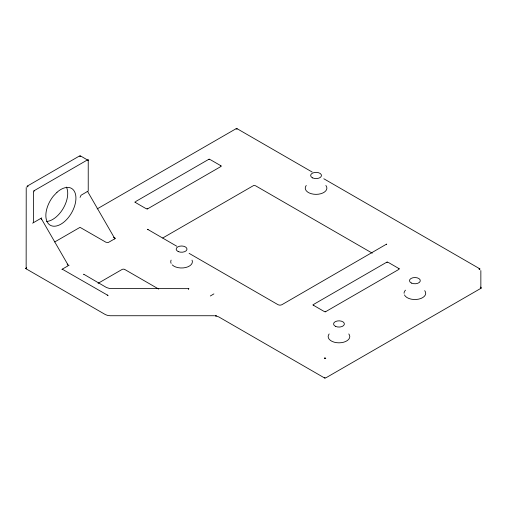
<?xml version="1.0" encoding="UTF-8"?>
<svg xmlns="http://www.w3.org/2000/svg" width="507" height="507" viewBox="0 0 507 507"><rect width="100%" height="100%" fill="white"/><g stroke="black" fill="none" stroke-linecap="round" stroke-linejoin="round"><path stroke-width="0.76" d="M88.231 159.464L88.186 160.662A1.933 1.115 -60 0 0 86.862 160.256L34.92 190.245M26.218 187.47L26.149 268.38M386.53 244.494L386.714 244.032L281.74 304.796L279.972 305.201L278.204 304.796L189.105 253.354M188.471 289.364L188.781 288.648L109.689 288.54L106.476 287.513L83.655 274.179L83.839 274.636M80.074 197.4L81.044 195.258L86.862 191.823M54.743 241.94L80.03 227.339L105.982 242.27L108.314 242.498L114.493 238.936L114.424 237.935L87.565 191.418M107.224 295.093L107.744 295.283L62.26 269.166L61.886 269.413M41.751 217.871L40.744 218.53L41.568 219.087L67.944 264.768L68.014 265.769L69.091 265.224M209.258 159.046L208.288 159.654A1.933 1.115 0 0 1 210.62 159.832L220.19 165.358M147.011 209.188L147.981 208.573A1.933 1.115 0 0 1 145.642 208.396L136.079 202.876M210.316 295.993L213.897 293.895M387.329 261.853L386.359 262.468A1.933 1.115 0 0 1 388.698 262.645L398.261 268.171M325.082 311.995L326.052 311.387A1.933 1.115 0 0 1 323.72 311.209L314.15 305.683M27.118 186.202L79.06 156.213M32.587 223.162L40.389 218.656M87.185 191.64L88.231 191.038L88.231 161.042M97.167 208.903L235.628 128.962M207.889 159.832L136.079 201.298A1.933 1.115 0 0 0 135.768 202.642L134.71 202.084M148.38 208.396L220.19 166.936A1.933 1.115 0 0 0 220.501 165.593L221.559 166.15M62.26 269.166L67.729 266.01M162.741 237.992L252.999 185.879M98.092 283.312L122.041 269.483A1.933 1.115 0 0 1 124.373 269.306M385.96 262.645L314.15 304.105A1.933 1.115 0 0 0 313.839 305.455L312.781 304.891M326.451 311.209L398.261 269.749A1.933 1.115 0 0 0 398.572 268.399L399.63 268.957M480.281 288.686L326.451 377.5A1.933 1.115 0 0 1 324.119 377.677L325.082 378.292M481.65 287.9L480.592 288.458A1.933 1.115 0 0 0 480.281 287.108M33.551 191.038L34.565 190.505A1.933 1.115 -60 0 0 33.601 192.178M114.493 238.936L115.571 238.391L113.638 237.27M216.73 315.734L214.765 315.772L218.663 316.85L323.72 377.5M213.992 315.734L110.101 315.734L107.604 315.405L105.437 314.619L26.719 269.166M25.35 268.38L26.408 268.938A1.933 1.115 0 0 1 26.719 267.588M237.561 128.962L312.173 172.038M323.815 178.756L479.882 268.862M372.252 253.151L255.731 185.879A1.933 1.115 0 0 0 253.399 185.701M80.993 156.213L87.831 160.161M176.766 246.231L147.581 229.31L147.81 229.709M124.773 269.483L158.716 289.079M67.158 264.109L67.944 264.768M107.649 295.385L108.143 295.758M114.094 237.587L114.424 237.935M41.568 219.087L41.707 219.55M480.851 270.535L480.851 287.9M33.551 192.616L33.551 222.605M192.033 260.129A10.824 6.249 0 0 1 185.72 267.519A10.824 6.249 0 0 1 172.203 264.869M171.119 263.361A10.824 6.249 0 0 1 171.119 260.129M424.701 290.638A10.824 6.249 0 0 1 418.598 299.155A10.824 6.249 0 0 1 404.434 294.897M404.066 293.28A10.824 6.249 0 0 1 405.518 290.156M66.423 187.089A21.262 12.276 -60 0 1 63.324 208.225A21.262 12.276 -60 0 1 46.574 221.477M325.874 185.467A10.824 6.249 0 0 1 316.064 194.358A10.824 6.249 0 0 1 306.253 185.467M348.784 333.936A10.824 6.249 0 0 1 338.974 342.827A10.824 6.249 0 0 1 329.163 333.936M27.733 186.557L27.403 186.906A0.97 0.558 0 0 1 27.403 186.113L28.081 186.297L27.733 186.557M56.999 192.292L53.374 196.12A21.262 12.276 -60 0 0 52.265 226.021A21.262 12.276 -60 0 0 75.701 201.285A21.262 12.276 -60 0 0 56.999 192.292M324.733 358.031L324.404 358.379A0.97 0.558 0 0 0 325.767 358.379L325.082 357.771L324.733 358.031M188.781 288.648L188.465 288.863L188.769 288.673M80.385 156.156L79.346 156.124A0.97 0.558 0 0 1 80.714 156.124L80.385 156.156M236.946 128.905L235.913 128.873A0.97 0.558 0 0 1 237.276 128.873L236.946 128.905M479.267 268.805L478.919 268.957L479.597 269.566A0.97 0.558 0 0 0 479.597 268.773L479.267 268.805M147.848 229.551L147.626 229.246L147.816 229.595M411.513 283.09A5.412 3.124 0 0 0 420.246 281.125A5.412 3.124 0 0 0 412.92 277.741A5.412 3.124 0 0 0 411.513 283.09M335.59 326.388A5.412 3.124 0 0 0 344.323 324.423A5.412 3.124 0 0 0 337.003 321.039A5.412 3.124 0 0 0 335.59 326.388M312.68 177.925A5.412 3.124 0 0 0 321.413 175.954A5.412 3.124 0 0 0 314.093 172.57A5.412 3.124 0 0 0 312.68 177.925M178.198 251.554A5.412 3.124 0 0 0 186.931 249.59A5.412 3.124 0 0 0 179.611 246.206A5.412 3.124 0 0 0 178.198 251.554"/></g></svg>
